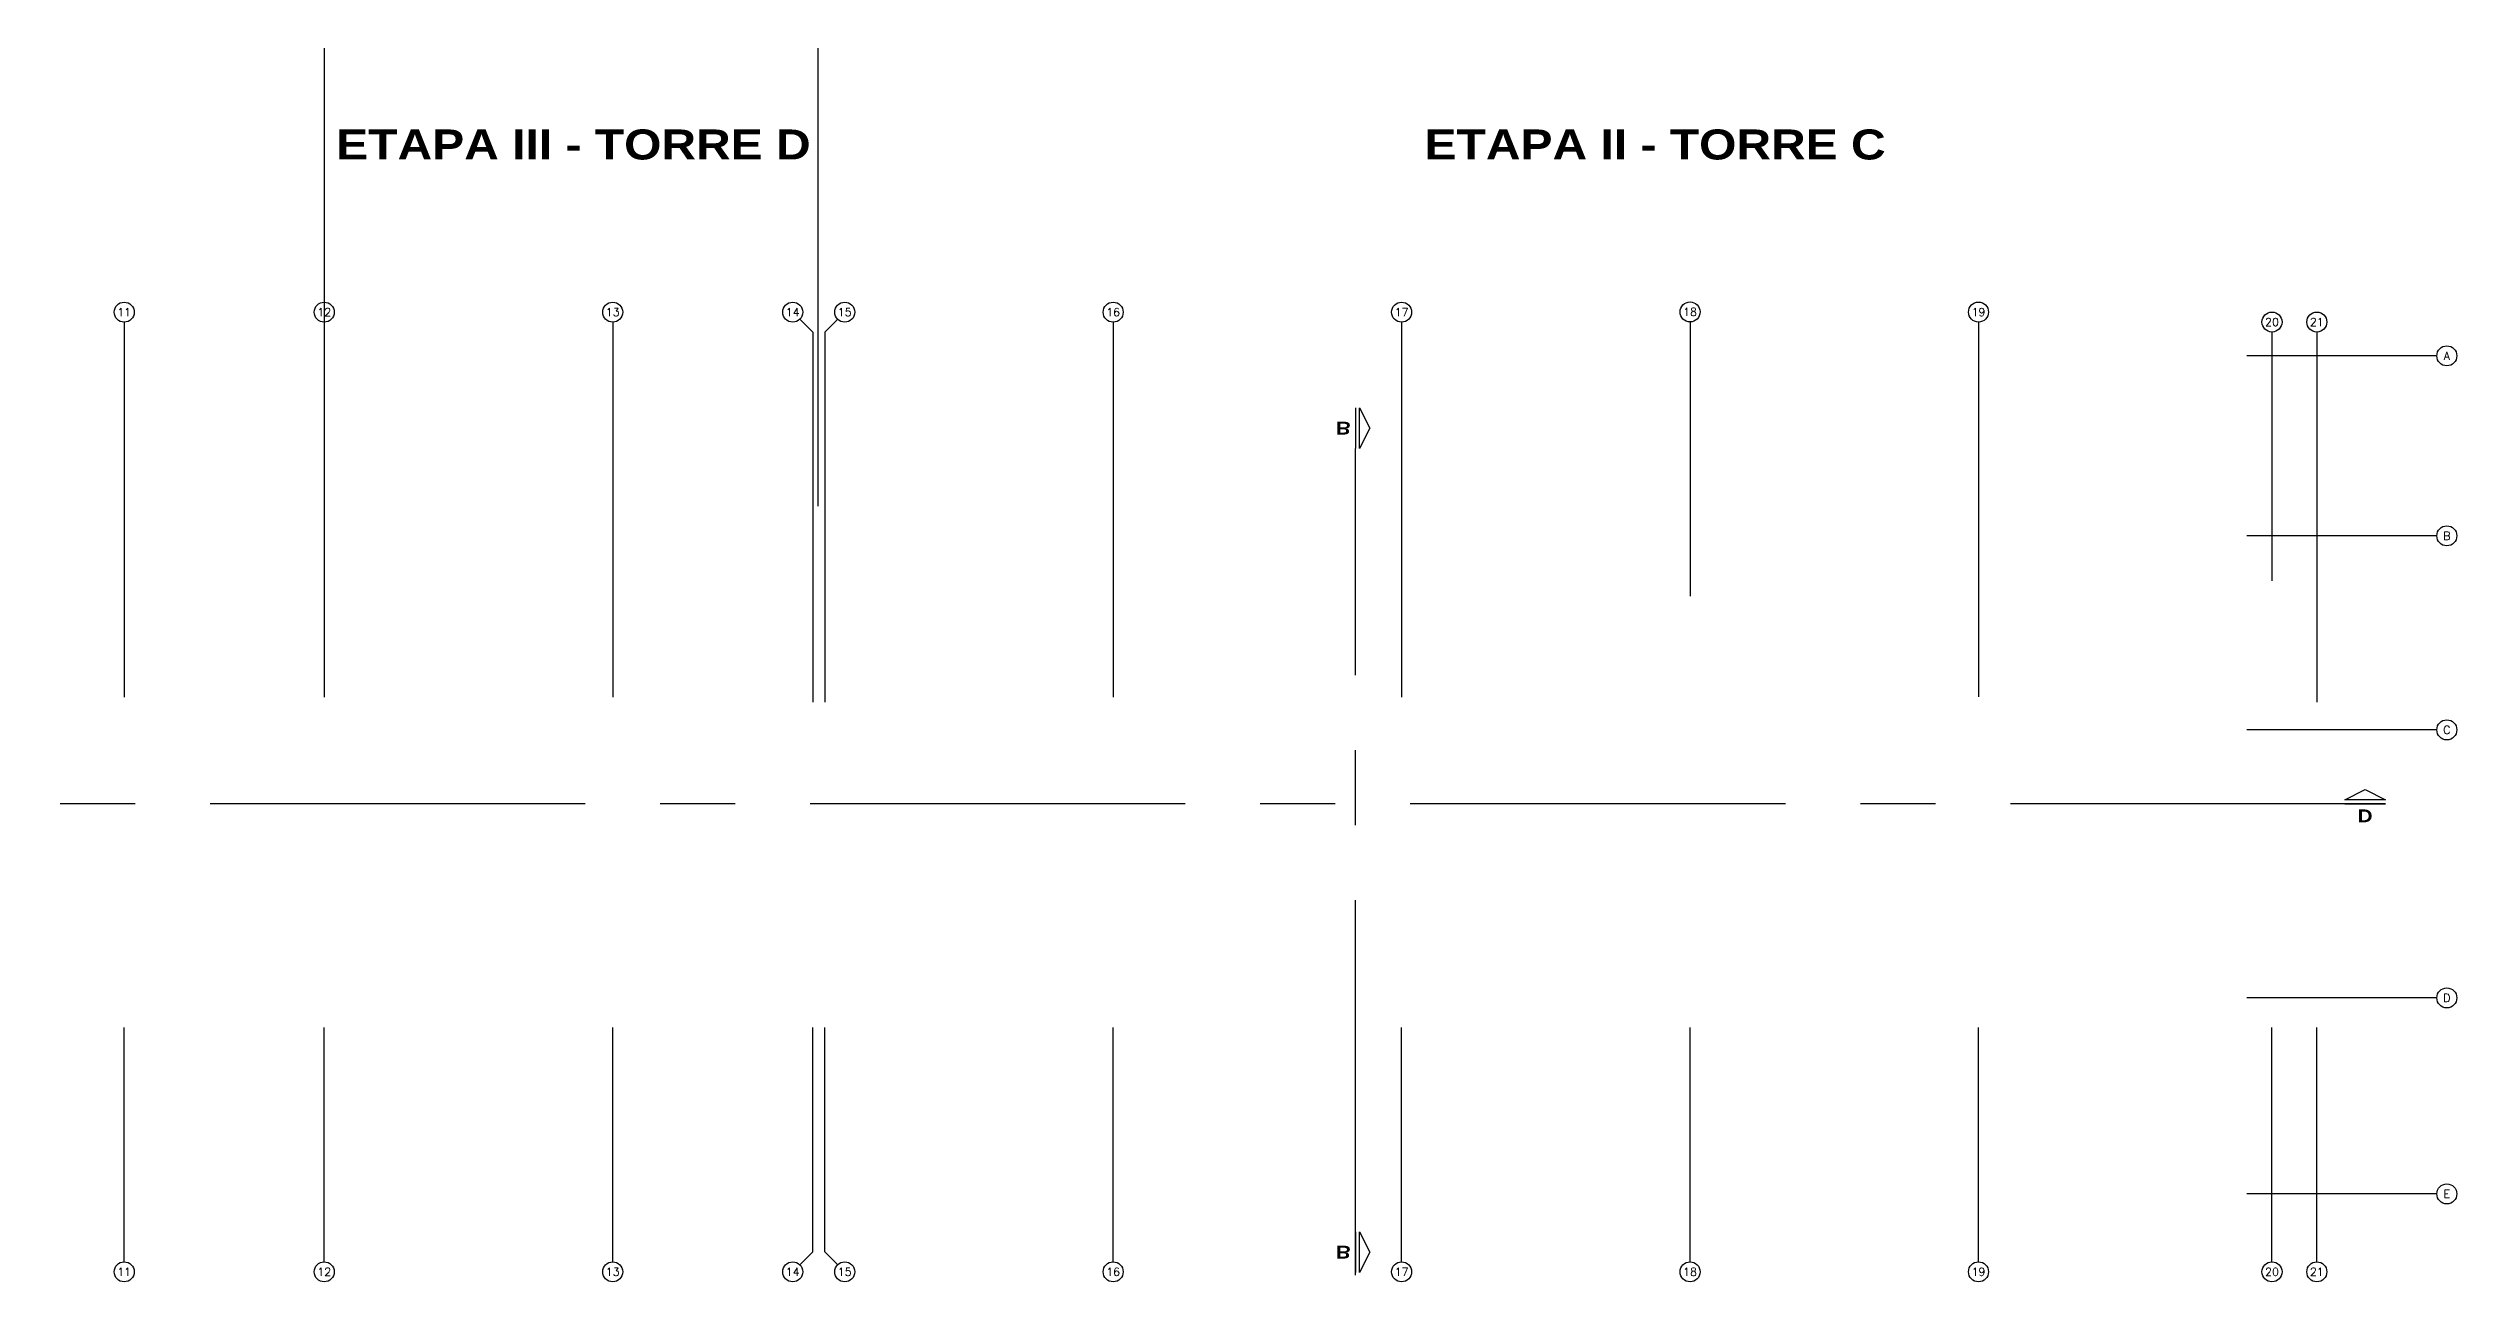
# Model space of a CAD drawing. Extents: x 226317 to 226469, y 8188101 to 8188260.
# Drawn here: x 226408.4 to 226468.6, y 8188229.5 to 8188260.3 of the extents above; entities that cross this region are included whole.
import ezdxf
from ezdxf.enums import TextEntityAlignment as Align

# ---------------------------------------------------------------- set-up
doc = ezdxf.new("R2010")
doc.units = 0
doc.header["$LTSCALE"] = 15
for name, pattern in [('CENTER', [2, 1.25, -0.25, 0.25, -0.25]), ('HIDDEN2', [0.1875, 0.125, -0.0625]), ('PHANTOM', [2.5, 1.25, -0.25, 0.25, -0.25, 0.25, -0.25]), ('PHANTOM2', [1.25, 0.625, -0.125, 0.125, -0.125, 0.125, -0.125])]:
    doc.linetypes.add(name, pattern=pattern)
doc.layers.get('0').update_dxf_attribs({"color": 250})
for name, color, linetype in [('A-EJES', 250, 'PHANTOM'), ('A-PROYECCIONES', 250, 'HIDDEN2'), ('A_50_CortesElev', 250, 'CENTER'), ('L13 Texto Grande', 150, 'Continuous'), ('L3 Equipos y Ductos', 160, 'Continuous'), ('L6 Linea fina', 141, 'Continuous')]:
    doc.layers.add(name, color=color, linetype=linetype)
doc.styles.add('R160-75', font='ariblk.ttf', dxfattribs={"height": 0.6})
doc.styles.add('ROMANS', font='romans.shx', dxfattribs={"width": 0.8})

# ---------------------------------------------------------------- blocks, each defined once
blk = doc.blocks.new('EJES 1P')
at = {"layer": 'A-EJES', "linetype": 'PHANTOM2'}
for p, q in [((80.091, 5.416), (80.414, 5.092)), ((81.038, 5.416), (80.714, 5.092)), ((80.091, -18.221), (80.414, -17.898)), ((81.038, -18.221), (80.714, -17.898))]:
    blk.add_line(p, q, dxfattribs=at)
for points in [[(63.204, 5.345), (63.204, -4.158)], [(68.204, 5.345), (68.204, -4.158)], [(75.414, 5.345), (75.414, -4.158)], [(80.414, 5.092), (80.414, -4.158)], [(80.714, 5.092), (80.714, -4.158)], [(87.924, 5.345), (87.924, -4.158)], [(95.134, 5.345), (95.134, -4.158)], [(102.344, 5.351), (102.344, -1.51)], [(109.554, 5.348), (109.554, -4.158)], [(116.89, 5.099), (116.89, -1.121)], [(118.01, 5.099), (118.01, -4.158)], [(121.013, 4.5), (116.257, 4.5)], [(121.013, 0), (116.257, 0)], [(121.013, -4.85), (116.257, -4.85)], [(121.013, -11.55), (116.257, -11.55)], [(63.204, -18.151), (63.204, -12.292)], [(68.204, -18.151), (68.204, -12.292)], [(75.414, -18.151), (75.414, -12.292)], [(80.414, -17.898), (80.414, -12.292)], [(80.714, -17.898), (80.714, -12.292)], [(87.924, -18.151), (87.924, -12.292)], [(95.134, -18.151), (95.134, -12.292)], [(102.344, -18.151), (102.344, -12.292)], [(109.554, -18.151), (109.554, -12.292)], [(116.89, -18.151), (116.89, -12.292)], [(118.01, -18.151), (118.01, -12.292)], [(121.013, -16.45), (116.257, -16.45)]]:
    blk.add_lwpolyline(points, dxfattribs=at)
at = {"layer": 'A-EJES', "linetype": 'Continuous'}
for centre in [(63.204, 5.592), (68.204, 5.592), (75.414, 5.592), (79.914, 5.592), (81.214, 5.592), (87.924, 5.592), (95.134, 5.592), (102.344, 5.598), (109.554, 5.595), (116.89, 5.346), (118.01, 5.346), (121.26, 4.5), (121.26, 0), (121.26, -4.85), (121.26, -11.55), (121.26, -16.45), (63.204, -18.398), (68.204, -18.398), (75.414, -18.398), (79.914, -18.398), (81.214, -18.398), (87.924, -18.398), (95.134, -18.398), (102.344, -18.398), (109.554, -18.398), (116.89, -18.398), (118.01, -18.398)]:
    blk.add_circle(centre, 0.25, dxfattribs=at)
at = {"layer": 'A-EJES', "linetype": 'Continuous', "style": 'ROMANS'}
for s, p in [('11', (63.204, 5.592)), ('12', (68.204, 5.592)), ('13', (75.414, 5.592)), ('14', (79.914, 5.592)), ('15', (81.214, 5.592)), ('16', (87.924, 5.592)), ('17', (95.134, 5.592)), ('18', (102.344, 5.598)), ('19', (109.554, 5.595)), ('20', (116.89, 5.346)), ('21', (118.01, 5.346)), ('A', (121.26, 4.5)), ('B', (121.26, 0)), ('C', (121.26, -4.85)), ('D', (121.26, -11.55)), ('E', (121.26, -16.45)), ('11', (63.204, -18.398)), ('12', (68.204, -18.398)), ('13', (75.414, -18.398)), ('14', (79.914, -18.398)), ('15', (81.214, -18.398)), ('16', (87.924, -18.398)), ('17', (95.134, -18.398)), ('18', (102.344, -18.398)), ('19', (109.554, -18.398)), ('20', (116.89, -18.398)), ('21', (118.01, -18.398))]:
    blk.add_text(s, height=0.2, dxfattribs=at).set_placement(p, align=Align.MIDDLE_CENTER)
blk = doc.blocks.new('*U69')
blk.add_line((-3, -5.08), (-3, 5.08))
blk.add_lwpolyline([(-4.02, 5.08), (-4.02, -5.08), (-6.56, 0)], close=True)
at = {"linetype": 'Continuous', "style": 'R160-75'}
blk.add_attdef('A', text='', height=0.3, dxfattribs=at).set_placement((0, 0), align=Align.MIDDLE_CENTER)
blk = doc.blocks.new('*U70')
blk.add_line((-5.08, 3), (5.08, 3))
blk.add_lwpolyline([(5.08, 4.02), (-5.08, 4.02), (0, 6.56)], close=True)
at = {"linetype": 'Continuous', "style": 'R160-75'}
blk.add_attdef('A', text='', height=0.3, dxfattribs=at).set_placement((0, 0), align=Align.MIDDLE_CENTER)
blk = doc.blocks.new('Cortes-Elev.')
at = {"layer": 'A_50_CortesElev', "linetype": 'CENTER', "ltscale": 0.5}
for points in [[(78.185, 16.576), (78.185, 37.239)], [(103.931, 28.354), (-19.094, 28.354)]]:
    blk.add_lwpolyline(points, dxfattribs=at)
ref = blk.add_blockref('*U69', (77.885, 37.747), dxfattribs=dict(at, xscale=0.1000000000000001, yscale=0.1000000000000001, zscale=-0.1000000000000001, rotation=180))
ref.add_attrib('A', 'B', dxfattribs={"layer": '0', "linetype": 'Continuous', "extrusion": (0, 0, -1), "height": 0.32, "rotation": 180, "style": 'R160-75'}).set_placement((-77.885, 37.747), align=Align.MIDDLE)
ref = blk.add_blockref('*U70', (103.423, 28.054), dxfattribs=dict(at, xscale=0.1000000000000001, yscale=0.1000000000000001, zscale=-0.1000000000000001))
ref.add_attrib('A', 'D', dxfattribs={"layer": '0', "linetype": 'Continuous', "extrusion": (0, 0, -1), "height": 0.32, "rotation": 180, "style": 'R160-75'}).set_placement((-103.423, 28.054), align=Align.MIDDLE)
ref = blk.add_blockref('*U69', (77.885, 17.148), dxfattribs=dict(at, xscale=0.1000000000000001, yscale=0.1000000000000001, zscale=-0.1000000000000001, rotation=180))
ref.add_attrib('A', 'B', dxfattribs={"layer": '0', "linetype": 'Continuous', "extrusion": (0, 0, -1), "height": 0.32, "rotation": 180, "style": 'R160-75'}).set_placement((-77.885, 17.148), align=Align.MIDDLE)

msp = doc.modelspace()

# ---------------------------------------------------------------- linework, layer by layer
at = {"layer": 'L6 Linea fina', "color": 8, "linetype": 'CENTER'}
for p, q in [((226415.2721, 8188260.3013), (226415.2721, 8188248.8502)), ((226427.607, 8188260.3013), (226427.607, 8188248.8502))]:
    msp.add_line(p, q, dxfattribs=at)

# ---------------------------------------------------------------- block references
at = {"layer": 'A-PROYECCIONES'}
msp.add_blockref('EJES 1P', (226347.0678, 8188248.1096), dxfattribs=at)
at = {"layer": 'L3 Equipos y Ductos'}
msp.add_blockref('Cortes-Elev.', (226362.8621, 8188213.0552), dxfattribs=at)

# ---------------------------------------------------------------- texts
at = {"layer": 'L13 Texto Grande', "color": 8, "style": 'R160-75'}
for s, p in [('ETAPA III - TORRE D', (226421.501, 8188257.5188)), ('ETAPA II - TORRE C', (226448.5382, 8188257.5188))]:
    msp.add_text(s, height=0.75, dxfattribs=at).set_placement(p, align=Align.CENTER)

doc.saveas('drawing.dxf')
